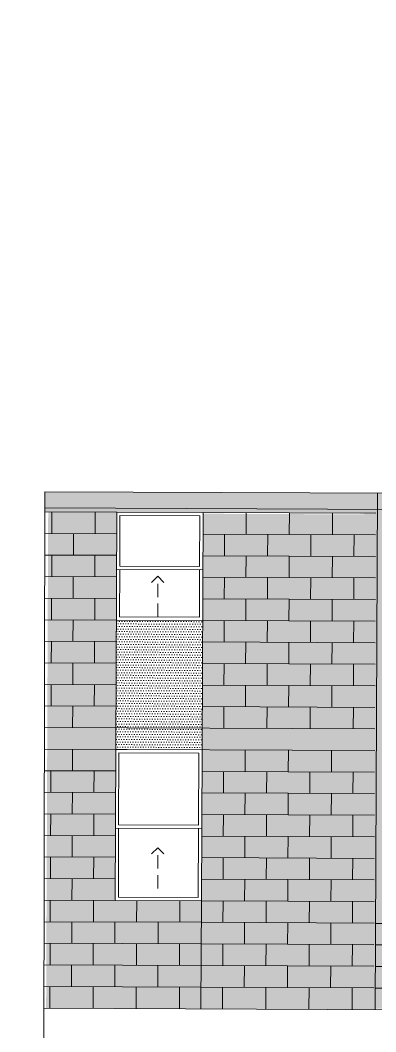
# Model space of a CAD drawing. Header units: inches. Extents: x 1.3 to 73.4, y 23.5 to 53.
# Drawn here: x 53.6 to 60.29, y 33.95 to 53.01 of the extents above; entities that cross this region are included whole.
import ezdxf

# ---------------------------------------------------------------- set-up
doc = ezdxf.new("R2010")
doc.units = ezdxf.units.IN
doc.header["$MEASUREMENT"] = 0
doc.linetypes.add('HIDDEN', pattern=[0.375, 0.25, -0.125])
for name, color, linetype, lineweight in [('A-ELEV-MBE1', 7, 'Continuous', 35), ('A-ELEV-OVHD', 3, 'HIDDEN', 18), ('A-ELEV-PATT', 8, 'Continuous', 18)]:
    doc.layers.add(name, color=color, linetype=linetype, lineweight=lineweight)

msp = doc.modelspace()

# ---------------------------------------------------------------- hatches: boundary and pattern name
at = {"layer": 'A-ELEV-PATT', "lineweight": 0}
h = msp.add_hatch(dxfattribs=at)
h.set_pattern_fill('DOTS,_O', scale=0.049742, angle=90)
h.set_pattern_definition([(90, (136.97802, 608.5379), (-0.078965721, 0.03948286), [0, -0.078965721])])
h.paths.add_polyline_path([(47.05101, 44.57091), (47.05101, 45.3982), (40.98246, 45.3982), (40.98246, 44.57091)])
h.paths.add_polyline_path([(53.52403, 53.00609), (55.11578, 53.00609), (55.11578, 53.00609), (53.52403, 53.00609)])
h = msp.add_hatch(dxfattribs=at)
h.set_pattern_fill('DOTS,_O', scale=0.050799, angle=90)
h.set_pattern_definition([(90, (146.91619, 617.8751), (-0.080643944, 0.040321972), [0, -0.080643944])])
h.paths.add_polyline_path([(60.32117, 44.09452), (54.05849, 44.11964), (54.05779, 43.74135), (60.31956, 43.70949)])
h.paths.add_polyline_path([(61.68859, 50.53683), (63.31417, 50.53683), (63.31417, 50.53683), (61.68859, 50.53683)])
h = msp.add_hatch(dxfattribs=at)
h.set_pattern_fill('DOTS,_O', scale=0.049742, angle=90)
h.set_pattern_definition([(90, (136.56102, 598.59982), (-0.078965721, 0.03948286), [0, -0.078965721])])
h.paths.add_polyline_path([(47.34946, 44.57091), (45.69802, 44.57091), (45.78281, 36.41369), (47.34946, 36.61216)])
h.paths.add_polyline_path([(53.10703, 43.06802), (54.69878, 43.06802), (54.69878, 43.06802), (53.10703, 43.06802)])
h = msp.add_hatch(dxfattribs=at)
h.set_pattern_fill('DOTS', scale=0.050799, angle=179.761219, style=0)
h.set_pattern_definition([(359.761219, (2.32776, -499.5893), (0.040657705, 0.080475202), [0, -0.080643944])])
h.paths.add_polyline_path([(67.12822, 44.06722), (60.0698, 44.09553), (60.21598, 34.38239), (67.02303, 34.35403)])
h.paths.add_polyline_path([(63.78037, 36.39953), (62.1548, 36.40631), (62.18529, 43.72135), (63.81085, 43.71457)], flags=16)
h.paths.add_polyline_path([(61.69283, 40.13693), (61.42868, 40.13804), (61.42978, 40.40219), (61.69393, 40.40109)], flags=16)
h.paths.add_polyline_path([(61.69224, 39.9947), (61.69114, 39.73054), (61.42699, 39.73164), (61.42809, 39.9958)], flags=16)
h.paths.add_polyline_path([(61.69453, 40.54333), (61.43037, 40.54443), (61.43147, 40.80858), (61.69563, 40.80748)], flags=16)
h.paths.add_polyline_path([(61.69622, 40.94972), (61.43207, 40.95082), (61.43317, 41.21497), (61.69732, 41.21387)], flags=16)
h.paths.add_polyline_path([(61.69791, 41.35611), (61.43376, 41.35721), (61.43486, 41.62136), (61.69901, 41.62026)], flags=16)
h.paths.add_polyline_path([(61.69961, 41.7625), (61.43545, 41.7636), (61.43655, 42.02775), (61.70071, 42.02665)], flags=16)
h.paths.add_polyline_path([(61.28644, 40.13863), (61.02229, 40.13973), (61.02339, 40.40388), (61.28754, 40.40278)], flags=16)
h.paths.add_polyline_path([(61.28585, 39.99639), (61.28475, 39.73224), (61.02059, 39.73334), (61.02169, 39.99749)], flags=16)
h.paths.add_polyline_path([(61.28814, 40.54502), (61.02398, 40.54612), (61.02508, 40.81027), (61.28924, 40.80917)], flags=16)
h.paths.add_polyline_path([(61.28983, 40.95141), (61.02568, 40.95251), (61.02678, 41.21667), (61.29093, 41.21556)], flags=16)
h.paths.add_polyline_path([(61.7013, 42.16889), (61.43715, 42.16999), (61.43825, 42.43415), (61.7024, 42.43304)], flags=16)
h.paths.add_polyline_path([(61.29152, 41.3578), (61.02737, 41.3589), (61.02847, 41.62306), (61.29262, 41.62196)], flags=16)
h.paths.add_polyline_path([(61.29322, 41.76419), (61.02906, 41.76529), (61.03016, 42.02945), (61.29432, 42.02835)], flags=16)
h.paths.add_polyline_path([(61.703, 42.57528), (61.43884, 42.57638), (61.43994, 42.84054), (61.7041, 42.83944)], flags=16)
h.paths.add_polyline_path([(60.88005, 40.14032), (60.6159, 40.14142), (60.617, 40.40558), (60.88115, 40.40448)], flags=16)
h.paths.add_polyline_path([(60.87946, 39.99808), (60.87836, 39.73393), (60.6142, 39.73503), (60.6153, 39.99919)], flags=16)
h.paths.add_polyline_path([(60.88174, 40.54671), (60.61759, 40.54781), (60.61869, 40.81197), (60.88285, 40.81087)], flags=16)
h.paths.add_polyline_path([(61.29491, 42.17058), (61.03076, 42.17168), (61.03186, 42.43584), (61.29601, 42.43474)], flags=16)
h.paths.add_polyline_path([(60.88344, 40.9531), (60.61928, 40.9542), (60.62038, 41.21836), (60.88454, 41.21726)], flags=16)
h.paths.add_polyline_path([(61.70473, 42.98167), (61.44058, 42.98277), (61.44168, 43.24693), (61.70584, 43.24583)], flags=16)
h.paths.add_polyline_path([(60.88513, 41.3595), (60.62098, 41.3606), (60.62208, 41.62475), (60.88623, 41.62365)], flags=16)
h.paths.add_polyline_path([(61.2966, 42.57697), (61.03245, 42.57808), (61.03355, 42.84223), (61.2977, 42.84113)], flags=16)
h.paths.add_polyline_path([(60.88683, 41.76589), (60.62267, 41.76699), (60.62377, 42.03114), (60.88793, 42.03004)], flags=16)
h.paths.add_polyline_path([(61.70643, 43.38806), (61.44227, 43.38916), (61.44337, 43.65332), (61.70753, 43.65222)], flags=16)
h.paths.add_polyline_path([(60.88852, 42.17228), (60.62436, 42.17338), (60.62547, 42.43753), (60.88962, 42.43643)], flags=16)
h.paths.add_polyline_path([(61.29834, 42.98337), (61.03419, 42.98447), (61.03529, 43.24862), (61.29944, 43.24752)], flags=16)
h.paths.add_polyline_path([(60.89021, 42.57867), (60.62606, 42.57977), (60.62716, 42.84392), (60.89131, 42.84282)], flags=16)
h.paths.add_polyline_path([(61.30004, 43.38976), (61.03588, 43.39086), (61.03698, 43.65501), (61.30114, 43.65391)], flags=16)
h.paths.add_polyline_path([(60.89195, 42.98506), (60.6278, 42.98616), (60.6289, 43.25031), (60.89305, 43.24921)], flags=16)
h.paths.add_polyline_path([(60.89365, 43.39145), (60.62949, 43.39255), (60.63059, 43.65671), (60.89475, 43.6556)], flags=16)
h = msp.add_hatch(dxfattribs=at)
h.set_pattern_fill('DOTS,_O', scale=0.049737, angle=90)
h.set_pattern_definition([(90, (139.7625, 597.62528), (-0.078957975, 0.039478988), [0, -0.078957975])])
h.paths.add_polyline_path([(55.41206, 43.7357), (54.12212, 43.74108), (54.08315, 34.38832), (55.38576, 34.38289)])
h.paths.add_polyline_path([(57.03763, 43.72893), (57.09874, 42.43975), (57.12557, 41.5904), (57.02747, 41.29058)])
h = msp.add_hatch(dxfattribs=at)
h.set_pattern_fill('DOTS,_O', scale=0.049737, angle=90)
h.set_pattern_definition([(90, (147.847585, 598.64969), (-0.078957975, 0.039478988), [0, -0.078957975])])
h.paths.add_polyline_path([(60.29727, 43.69294), (57.04614, 43.70649), (56.99867, 34.38193), (60.28061, 34.36249)])
h.paths.add_polyline_path([(64.40178, 43.17238), (65.99337, 43.17238), (65.99337, 43.17238), (64.40178, 43.17238)])
h = msp.add_hatch(dxfattribs=at)
h.set_pattern_fill('DOTS,_O', scale=0.049742, angle=90)
h.set_pattern_definition([(90, (141.65019, 597.89453), (-0.078965721, 0.03948286), [0, -0.078965721])])
h.paths.add_polyline_path([(47.14553, 36.90323), (46.74613, 36.75614), (46.93522, 36.36274), (47.25413, 36.36274)])
h.paths.add_polyline_path([(58.1962, 42.36273), (59.78795, 42.36273), (59.78795, 42.36273), (58.1962, 42.36273)])
h = msp.add_hatch(dxfattribs=at)
h.set_pattern_fill('DOTS', scale=0.03048, angle=179.761219, style=0)
h.set_pattern_definition([(359.761219, (-4.44547, -499.568166), (0.024394623, 0.048285121), [0, -0.0483863662])])
h.paths.add_polyline_path([(57.02916, 41.70375), (55.40359, 41.71052), (55.39343, 39.27218), (57.019, 39.2654)])
h = msp.add_hatch(dxfattribs=at)
h.set_pattern_fill('DOTS,_O', scale=0.049742, angle=90)
h.set_pattern_definition([(90, (136.689206, 597.03453), (-0.078965721, 0.03948286), [0, -0.078965721])])
h.paths.add_polyline_path([(43.03694, 36.21422), (42.73088, 36.21422), (42.73088, 34.62263), (43.03694, 34.62263)])
h.paths.add_polyline_path([(53.23521, 41.50272), (54.82696, 41.50272), (54.82696, 41.50272), (53.23521, 41.50272)])
h = msp.add_hatch(dxfattribs=at)
h.set_pattern_fill('DOTS,_O', scale=0.050799, angle=90)
h.set_pattern_definition([(90, (148.08412, 608.517305), (-0.080643944, 0.040321972), [0, -0.080643944])])
h.paths.add_polyline_path([(57.00714, 36.41389), (55.38158, 36.42066), (55.37665, 34.38329), (56.99867, 34.38193)])
h.paths.add_polyline_path([(62.85652, 41.17903), (64.4821, 41.17903), (64.4821, 41.17903), (62.85652, 41.17903)])
h = msp.add_hatch(dxfattribs=at)
h.set_pattern_fill('DOTS,_O', scale=0.049742, angle=90)
h.set_pattern_definition([(90, (139.3579, 596.154416), (-0.078965721, 0.03948286), [0, -0.078965721])])
h.paths.add_polyline_path([(44.96184, 36.21422), (43.13643, 36.21438), (43.13643, 34.62263), (44.96184, 34.62263)])
h.paths.add_polyline_path([(55.90391, 40.62261), (57.49566, 40.62261), (57.49566, 40.62261), (55.90391, 40.62261)])
h = msp.add_hatch(dxfattribs=at)
h.set_pattern_fill('DOTS,_O', scale=0.049742, angle=90)
h.set_pattern_definition([(90, (136.26754, 595.88051), (-0.078965721, 0.03948286), [0, -0.078965721])])
h.paths.add_polyline_path([(45.06132, 34.52314), (41.0639, 34.52314), (41.0639, 34.22454), (45.06132, 34.22454)])
h.paths.add_polyline_path([(52.81355, 40.3487), (54.4053, 40.3487), (54.4053, 40.3487), (52.81355, 40.3487)])
h = msp.add_hatch(dxfattribs=at)
h.set_pattern_fill('DOTS,_O', scale=0.049742, angle=90)
h.set_pattern_definition([(90, (141.38228, 595.756326), (-0.078965721, 0.03948286), [0, -0.078965721])])
h.paths.add_polyline_path([(46.96861, 36.84986), (45.1779, 36.84986), (45.16081, 34.22454), (46.95152, 34.22454)])
h.paths.add_polyline_path([(57.92829, 40.22452), (59.52004, 40.22452), (59.52004, 40.22452), (57.92829, 40.22452)])

# ---------------------------------------------------------------- linework, layer by layer
at = {"layer": 'A-ELEV-MBE1', "color": 7, "lineweight": 0}
for p, q in [((54.05849, 44.11964), (54.02995, 28.69884)), ((67.13162, 44.06721), (54.05849, 44.11964)), ((60.32117, 44.09452), (60.28061, 34.36249)), ((55.41206, 43.7357), (54.05779, 43.74135)), ((67.13035, 43.76241), (54.05793, 43.81661)), ((54.19115, 43.33439), (54.19284, 43.74079)), ((55.00393, 43.33101), (55.00563, 43.7374)), ((55.41206, 43.7357), (55.39343, 39.2654)), ((57.03763, 43.72893), (55.41206, 43.7357)), ((55.47277, 43.67449), (55.46879, 42.71947)), ((56.97641, 43.66823), (55.47277, 43.67449)), ((56.97641, 43.66823), (56.97243, 42.71321)), ((57.03763, 43.72893), (57.019, 39.25863)), ((57.03763, 43.72893), (60.28876, 43.71538)), ((57.85041, 43.72554), (57.84872, 43.31915)), ((58.66319, 43.72216), (58.6615, 43.31576)), ((59.47597, 43.71877), (59.47428, 43.31238)), ((55.41037, 43.32931), (54.05703, 43.33495)), ((54.59589, 42.92631), (54.59759, 43.3327)), ((60.28706, 43.30899), (57.03593, 43.32254)), ((57.44233, 43.32085), (57.44063, 42.91445)), ((58.25511, 43.31746), (58.25341, 42.91107)), ((59.06789, 43.31407), (59.0662, 42.90768)), ((59.88067, 43.31068), (59.87898, 42.90429)), ((55.40868, 42.92292), (54.05628, 42.92856)), ((54.18776, 42.52161), (54.18946, 42.928)), ((55.00055, 42.51822), (55.00224, 42.92462)), ((60.28537, 42.9026), (57.03424, 42.91615)), ((57.84702, 42.91276), (57.84533, 42.50637)), ((58.6598, 42.90937), (58.65811, 42.50298)), ((59.47259, 42.90599), (59.47089, 42.49959)), ((55.40698, 42.51653), (54.05553, 42.52216)), ((54.59251, 42.11353), (54.5942, 42.51992)), ((55.46853, 42.65851), (55.46481, 41.76445)), ((56.97218, 42.65225), (56.96845, 41.75819)), ((60.28368, 42.49621), (57.03255, 42.50976)), ((57.43894, 42.50806), (57.43724, 42.10167)), ((58.25172, 42.50468), (58.25003, 42.09828)), ((59.0645, 42.50129), (59.06281, 42.0949)), ((59.87728, 42.4979), (59.87559, 42.09151)), ((55.40529, 42.11014), (54.05478, 42.11577)), ((54.18438, 41.70883), (54.18607, 42.11522)), ((54.99716, 41.70544), (54.99885, 42.11183)), ((60.28198, 42.08982), (57.03085, 42.10337)), ((57.84364, 42.09998), (57.84194, 41.69359)), ((58.65642, 42.09659), (58.65472, 41.6902)), ((59.4692, 42.0932), (59.46751, 41.68681)), ((56.96845, 41.75819), (55.46481, 41.76445)), ((55.40359, 41.70375), (54.05403, 41.70937)), ((54.58912, 41.30074), (54.59081, 41.70714)), ((57.02916, 41.69697), (55.40359, 41.70375)), ((60.28029, 41.68343), (57.02916, 41.69697)), ((57.43555, 41.69528), (57.43386, 41.28889)), ((58.24833, 41.69189), (58.24664, 41.2855)), ((59.06112, 41.68851), (59.05942, 41.28211)), ((59.8739, 41.68512), (59.8722, 41.27873)), ((55.4019, 41.29736), (54.05327, 41.30298)), ((54.18099, 40.89605), (54.18268, 41.30244)), ((54.99377, 40.89266), (54.99546, 41.29905)), ((60.27859, 41.27703), (57.02747, 41.29058)), ((57.84025, 41.2872), (57.83855, 40.8808)), ((58.65303, 41.28381), (58.65134, 40.87742)), ((59.46581, 41.28042), (59.46412, 40.87403)), ((55.40021, 40.89097), (54.05252, 40.89658)), ((54.58573, 40.48796), (54.58743, 40.89435)), ((60.2769, 40.87064), (57.02577, 40.88419)), ((57.43216, 40.8825), (57.43047, 40.47611)), ((58.24495, 40.87911), (58.24325, 40.47272)), ((59.05773, 40.87572), (59.05603, 40.46933)), ((59.87051, 40.87234), (59.86882, 40.46595)), ((55.39851, 40.48458), (54.05177, 40.48995)), ((54.1776, 40.08327), (54.17929, 40.48966)), ((54.99038, 40.07988), (54.99208, 40.48627)), ((60.27521, 40.46425), (57.02408, 40.4778)), ((57.83686, 40.47441), (57.83517, 40.06802)), ((58.64964, 40.47103), (58.64795, 40.06464)), ((59.46243, 40.46764), (59.46073, 40.06125)), ((55.39682, 40.07818), (54.05102, 40.08379)), ((54.58234, 39.67518), (54.58404, 40.08157)), ((60.27351, 40.05786), (57.02238, 40.07141)), ((57.42878, 40.06972), (57.42708, 39.66332)), ((58.24156, 40.06633), (58.23986, 39.65994)), ((59.05434, 40.06294), (59.05265, 39.65655)), ((59.86712, 40.05955), (59.86543, 39.65316)), ((54.05027, 39.67717), (60.27182, 39.65147)), ((54.04951, 39.271), (60.27013, 39.24508)), ((54.58065, 39.26879), (54.57896, 38.8624)), ((55.39343, 39.2654), (55.38158, 36.42066)), ((57.019, 39.25863), (55.39343, 39.2654)), ((55.45414, 39.20419), (55.44846, 37.84278)), ((56.95778, 39.19792), (55.45414, 39.20419)), ((56.95778, 39.19792), (56.95211, 37.83651)), ((57.019, 39.25863), (57.00714, 36.41389)), ((57.83178, 39.25524), (57.83009, 38.84885)), ((58.64456, 39.25185), (58.64287, 38.84546)), ((59.45734, 39.24847), (59.45565, 38.84207)), ((55.39174, 38.85901), (54.04876, 38.86461)), ((54.17252, 38.86409), (54.17083, 38.4577)), ((54.9853, 38.8607), (54.98361, 38.45431)), ((60.26843, 38.83869), (57.0173, 38.85224)), ((57.42369, 38.85054), (57.422, 38.44415)), ((58.23648, 38.84716), (58.23478, 38.44076)), ((59.04926, 38.84377), (59.04757, 38.43738)), ((59.86204, 38.84038), (59.86035, 38.43399)), ((55.39005, 38.45262), (54.04801, 38.45821)), ((54.57726, 38.45601), (54.57557, 38.04962)), ((60.26674, 38.4323), (57.01561, 38.44585)), ((57.82839, 38.44246), (57.8267, 38.03607)), ((58.64117, 38.43907), (58.63948, 38.03268)), ((59.45396, 38.43568), (59.45226, 38.02929)), ((55.38835, 38.04623), (54.04726, 38.0516)), ((54.16913, 38.05131), (54.16744, 37.64492)), ((54.98192, 38.04792), (54.98022, 37.64153)), ((60.26505, 38.0259), (57.01392, 38.03945)), ((57.42031, 38.03776), (57.41861, 37.63137)), ((58.23309, 38.03437), (58.2314, 37.62798)), ((59.04587, 38.03099), (59.04418, 37.62459)), ((59.85865, 38.0276), (59.85696, 37.62121)), ((55.44821, 37.78182), (55.44279, 36.48137)), ((56.95186, 37.77555), (56.94644, 36.4751)), ((55.38666, 37.63984), (54.04651, 37.64521)), ((54.57388, 37.64322), (54.57218, 37.23683)), ((60.26335, 37.61951), (57.01222, 37.63306)), ((57.82501, 37.62968), (57.82331, 37.22328)), ((58.63779, 37.62629), (58.63609, 37.2199)), ((59.45057, 37.6229), (59.44888, 37.21651)), ((55.38496, 37.23345), (54.04575, 37.23903)), ((54.16575, 37.23853), (54.16405, 36.83214)), ((54.97853, 37.23514), (54.97683, 36.82875)), ((60.26166, 37.21312), (57.01053, 37.22667)), ((57.41692, 37.22498), (57.41523, 36.81859)), ((58.2297, 37.22159), (58.22801, 36.8152)), ((59.04248, 37.2182), (59.04079, 36.81181)), ((59.85527, 37.21482), (59.85357, 36.80842)), ((55.38327, 36.82706), (54.045, 36.83263)), ((54.57049, 36.83044), (54.5688, 36.42405)), ((60.25996, 36.80673), (57.00884, 36.82028)), ((57.82162, 36.81689), (57.81992, 36.4105)), ((58.6344, 36.81351), (58.63271, 36.40711)), ((59.44718, 36.81012), (59.44549, 36.40373)), ((55.38158, 36.42066), (54.04425, 36.42624)), ((54.16236, 36.42575), (54.16066, 36.01935)), ((54.97514, 36.42236), (54.97345, 36.01597)), ((57.00714, 36.41389), (55.38158, 36.42066)), ((56.94644, 36.4751), (55.44279, 36.48137)), ((55.78792, 36.41897), (55.78623, 36.01258)), ((56.60071, 36.41558), (56.59901, 36.00919)), ((57.00714, 36.41389), (56.99867, 34.38193)), ((60.25827, 36.40034), (57.00714, 36.41389)), ((57.41353, 36.4122), (57.41184, 36.0058)), ((58.22632, 36.40881), (58.22462, 36.00242)), ((59.0391, 36.40542), (59.0374, 35.99903)), ((59.85188, 36.40203), (59.85019, 35.99564)), ((57.00545, 36.0075), (54.0435, 36.01984)), ((54.5671, 36.01766), (54.56541, 35.61127)), ((55.37988, 36.01427), (55.37819, 35.60788)), ((56.19267, 36.01089), (56.19097, 35.60449)), ((60.25658, 35.99395), (57.00545, 36.0075)), ((57.81823, 36.00411), (57.81654, 35.59772)), ((58.63101, 36.00072), (58.62932, 35.59433)), ((59.4438, 35.99734), (59.4421, 35.59095)), ((60.59227, 35.98678), (60.28748, 35.98805)), ((57.00375, 35.60111), (54.04275, 35.61345)), ((54.15897, 35.61296), (54.15728, 35.20657)), ((54.97175, 35.60958), (54.97006, 35.20318)), ((55.78454, 35.60619), (55.78284, 35.1998)), ((56.59732, 35.6028), (56.59562, 35.19641)), ((60.25488, 35.58756), (57.00375, 35.60111)), ((57.41015, 35.59941), (57.40845, 35.19302)), ((58.22293, 35.59603), (58.22123, 35.18963)), ((59.03571, 35.59264), (59.03402, 35.18625)), ((59.84849, 35.58925), (59.8468, 35.18286)), ((60.59058, 35.58039), (60.28578, 35.58166)), ((57.00206, 35.19472), (54.04199, 35.20687)), ((54.56371, 35.20488), (54.56202, 34.79849)), ((55.3765, 35.20149), (55.3748, 34.7951)), ((56.18928, 35.1981), (56.18759, 34.79171)), ((60.25319, 35.18117), (57.00206, 35.19472)), ((57.81484, 35.19133), (57.81315, 34.78494)), ((58.62763, 35.18794), (58.62593, 34.78155)), ((59.44041, 35.18455), (59.43871, 34.77816)), ((60.58888, 35.174), (60.28409, 35.17527)), ((57.00037, 34.78832), (54.04124, 34.80066)), ((54.15558, 34.80018), (54.15389, 34.39379)), ((54.96837, 34.79679), (54.96667, 34.3904)), ((55.78115, 34.79341), (55.77945, 34.38701)), ((56.59393, 34.79002), (56.59224, 34.38363)), ((60.2515, 34.77478), (57.00037, 34.78832)), ((57.40676, 34.78663), (57.40506, 34.38024)), ((58.21954, 34.78324), (58.21785, 34.37685)), ((59.03232, 34.77986), (59.03063, 34.37347)), ((59.84511, 34.77647), (59.84341, 34.37008)), ((60.58719, 34.76761), (60.2824, 34.76888)), ((67.08766, 34.33412), (54.04048, 34.3885))]:
    msp.add_line(p, q, dxfattribs=at)
for points in [[(55.46879, 42.71947), (56.97243, 42.71321)], [(55.40757, 42.65877), (57.03314, 42.65199)], [(55.38725, 37.78207), (57.01282, 37.7753)], [(55.44846, 37.84278), (56.95211, 37.83651)]]:
    msp.add_lwpolyline(points, dxfattribs=at)
at = {"layer": 'A-ELEV-OVHD', "color": 7, "lineweight": 0}
for points in [[(56.06793, 42.41268), (56.18389, 42.52865)], [(56.18389, 41.76212), (56.18389, 42.52865)], [(56.29986, 42.41268), (56.18389, 42.52865)], [(56.06793, 37.29822), (56.18389, 37.41419)], [(56.18389, 36.64766), (56.18389, 37.41419)], [(56.29986, 37.29822), (56.18389, 37.41419)]]:
    msp.add_lwpolyline(points, dxfattribs=at)

doc.saveas('drawing.dxf')
